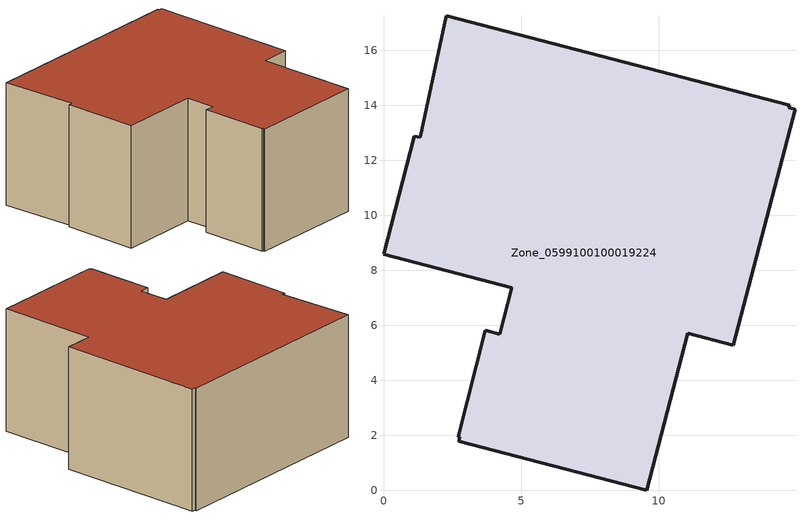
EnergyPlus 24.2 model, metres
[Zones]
Zone_0599100100019224
 floor ground (C_G): 1.33,12.83 2.28,17.26 14.76,14 14.74,13.9 14.96,13.85 12.72,5.28 11.06,5.71 9.57,0 2.73,1.78 2.78,1.93 2.71,1.94 3.69,5.81 4.23,5.67 4.67,7.37 0,8.59 1.11,12.88 z0
 wall outside (C_F): 9.57,0 11.06,5.71 12.72,5.28 14.96,13.85 14.74,13.9 14.76,14 2.28,17.26 1.33,12.83 1.11,12.88 0,8.59 4.67,7.37 4.23,5.67 3.69,5.81 2.71,1.94 2.78,1.93 2.73,1.78 9.57,0 z0:7.33
 roof outside (C_R): 12.72,5.28 14.96,13.85 14.74,13.9 14.76,14 2.28,17.26 1.33,12.83 1.11,12.88 0,8.59 4.67,7.37 4.23,5.67 3.69,5.81 2.71,1.94 2.78,1.93 2.73,1.78 9.57,0 11.06,5.71 z7.33
[BUILDING]
Pand.0599100100019224: North Axis=0; Terrain=City; Loads Convergence Tolerance Value=0.04; Temperature Convergence Tolerance Value=0.4; Solar Distribution=FullExterior; Maximum Number of Warmup Days=25; Minimum Number of Warmup Days=1
[Site:Location]
Rotterdam.The.Hague.AP_ZH_NLD Design_Conditions: Latitude=51.96; Longitude=4.45; Time Zone=1; Elevation=-4.5
[SITE:GROUNDTEMPERATURE:BUILDINGSURFACE]
18, 18, 18, 18, 18, 18, 18, 18, 18, 18, 18, 18
[MATERIAL] Thermal Absorptance=0.9; Solar Absorptance=0.7; Visible Absorptance=0.7
Name | Roughness | Thickness | Conductivity | Density | Specific Heat
G.D.2015-2018 | MediumSmooth | 0.15 | 0.0428571 | 540 | 1210
F.D.2015-2018 | Rough | 0.3 | 0.0666667 | 1920 | 840
R.D.2015-2018 | MediumRough | 0.2 | 0.0333333 | 1500 | 1000
[CONSTRUCTION]
C_G: G.D.2015-2018
C_F: F.D.2015-2018
C_R: R.D.2015-2018
[ZONE]
Zone_0599100100019224: Type=1; Multiplier=1; Ceiling Height=Autocalculate; Volume=Autocalculate; Floor Area=autocalculate; Part of Total Floor Area=Yes
[ZONEINFILTRATION:DESIGNFLOWRATE]
Infil_Zone_0599100100019224: Zone or ZoneList or Space or SpaceList=Zone_0599100100019224; Schedule=AlwaysOn; Design Flow Rate Calculation Method=Flow/Area; Flow Rate per Floor Area=0.0021; Constant Term Coefficient=1; Temperature Term Coefficient=0; Velocity Term Coefficient=0; Velocity Squared Term Coefficient=0
[HVACTEMPLATE:ZONE:IDEALLOADSAIRSYSTEM]
Zone_0599100100019224: Maximum Heating Supply Air Temperature=50; Minimum Cooling Supply Air Temperature=13; Maximum Heating Supply Air Humidity Ratio=0.0156; Minimum Cooling Supply Air Humidity Ratio=0.0077; Heating Limit=NoLimit; Cooling Limit=NoLimit; Dehumidification Control Type=ConstantSensibleHeatRatio; Cooling Sensible Heat Ratio=0.7; Dehumidification Setpoint=60; Humidification Control Type=None; Humidification Setpoint=30; Outdoor Air Method=None; Outdoor Air Flow Rate per Person=0.00944; Outdoor Air Flow Rate per Zone Floor Area=0; Outdoor Air Flow Rate per Zone=0; Demand Controlled Ventilation Type=None; Outdoor Air Economizer Type=NoEconomizer; Heat Recovery Type=None; Sensible Heat Recovery Effectiveness=0.7; Latent Heat Recovery Effectiveness=0.65
[ZONECONTROL:THERMOSTAT]
ThermostatControl_Zone_0599100100019224: Zone or ZoneList=Zone_0599100100019224; Control Type Schedule=DualSetpointControlType; Control 1=Thermostat_Zone_0599100100019224; Temperature Difference Between Cutout And Setpoint=0
[THERMOSTATSETPOINT:DUALSETPOINT]
Thermostat_Zone_0599100100019224: Heating Setpoint Temperature Schedule=HeatingSetpoint_Zone_0599100100019224; Cooling Setpoint Temperature Schedule=CoolingSetpoint_Zone_0599100100019224
[SCHEDULE:COMPACT]
HeatingSetpoint_Zone_0599100100019224: Through: 12/31, For: AllDays, Until: 24:00, 21
CoolingSetpoint_Zone_0599100100019224: Through: 12/31, For: AllDays, Until: 24:00, 24
DualSetpointControlType: Through: 12/31, For: AllDays, Until: 24:00, 4
AlwaysOn: Through: 12/31, For: AllDays, Until: 24:00, 1
